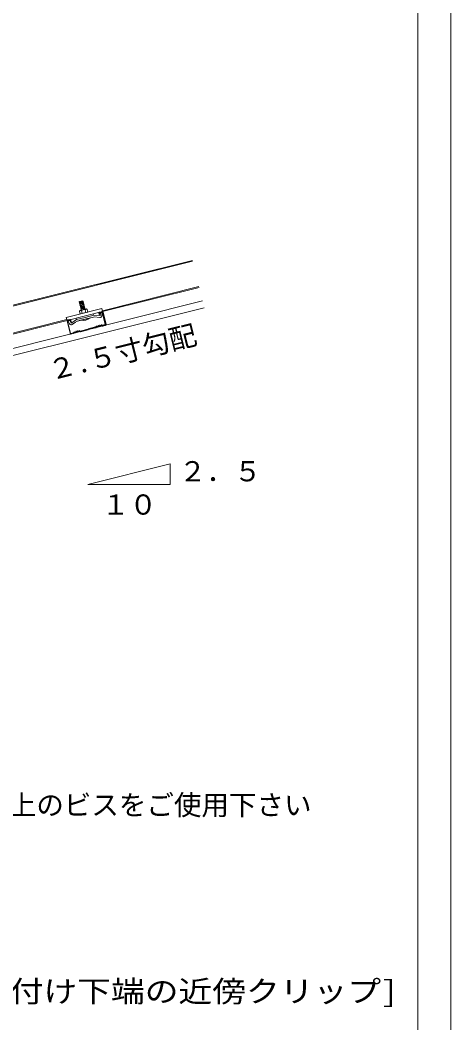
# Model space of a CAD drawing. Units: millimetres, scale not verified. Extents: x -2895 to 2955, y -2104 to 2057.
# Drawn here: x 2368 to 2955, y -106 to 1260 of the extents above; entities that cross this region are included whole.
import ezdxf
from ezdxf.enums import TextEntityAlignment as Align

# ---------------------------------------------------------------- set-up
doc = ezdxf.new("R2010")
doc.units = ezdxf.units.MM
doc.header["$LTSCALE"] = 15
for name, color, linetype, lineweight in [('3-2_野縁受け', 3, 'Continuous', 18), ('3-3_野縁', 2, 'Continuous', 25), ('3-6_文字', 7, 'Continuous', 18), ('3-8_パネル', 7, 'Continuous', 18), ('3-A_クリップ', 7, 'Continuous', 18), ('3-F', 3, 'Continuous', 18), ('F-1_中線', 7, 'Continuous', 18)]:
    doc.layers.add(name, color=color, linetype=linetype, lineweight=lineweight)
doc.styles.add('ＭＳ ゴシック', font='')
doc.styles.get('ＭＳ ゴシック').set_extended_font_data('MS Gothic')

msp = doc.modelspace()

# ---------------------------------------------------------------- linework, layer by layer
at = {"layer": '3-2_野縁受け'}
for p, q in [((2602.59, 932.68), (2320.73, 862.22)), ((2602.88, 931.52), (2321.02, 861.06)), ((2611.51, 896.98), (2479.95, 864.09)), ((2611.8, 895.82), (2480.24, 862.93)), ((2431.47, 851.97), (2329.66, 826.52)), ((2431.76, 850.81), (2329.95, 825.36))]:
    msp.add_line(p, q, dxfattribs=at)
at = {"layer": '3-3_野縁'}
for p, q in [((2476.15, 858.81), (2475.67, 860.75)), ((2476.64, 858.93), (2476.15, 860.87)), ((2476.39, 861.97), (2479.3, 862.69)), ((2476.51, 861.48), (2479.42, 862.21)), ((2484.15, 845.37), (2480.03, 861.85)), ((2480.52, 861.97), (2484.63, 845.52)), ((2432.01, 849.84), (2436.12, 833.39)), ((2436.61, 833.49), (2432.49, 849.96)), ((2435.65, 851.78), (2432.73, 851.05)), ((2435.77, 851.29), (2432.86, 850.57)), ((2436.86, 848.99), (2436.37, 850.93)), ((2437.34, 849.11), (2436.86, 851.05)), ((2436.86, 848.99), (2437.34, 849.11)), ((2476.64, 858.93), (2476.15, 858.81)), ((2437.22, 833.1), (2440.7, 833.97)), ((2437.22, 833.1), (2440.7, 833.97)), ((2440.82, 833.49), (2437.34, 832.62)), ((2440.82, 833.49), (2437.34, 832.62)), ((2441.52, 835.06), (2441.01, 834.2)), ((2441.01, 834.2), (2441.52, 835.06)), ((2441.95, 834.8), (2441.44, 833.94)), ((2441.95, 834.8), (2441.44, 833.94)), ((2448.74, 836.5), (2449.6, 835.99)), ((2449, 836.93), (2449.86, 836.41)), ((2450.24, 836.36), (2460.51, 838.93)), ((2450.36, 835.87), (2460.63, 838.44)), ((2470.78, 841.49), (2460.51, 838.93)), ((2470.9, 841.01), (2460.63, 838.44)), ((2471.6, 842.58), (2471.08, 841.72)), ((2472.03, 842.32), (2471.51, 841.46)), ((2478.82, 844.02), (2479.68, 843.5)), ((2478.82, 844.02), (2479.68, 843.5)), ((2479.08, 844.45), (2479.93, 843.93)), ((2479.93, 843.93), (2479.08, 844.45)), ((2483.79, 844.75), (2480.31, 843.88)), ((2483.79, 844.75), (2480.31, 843.88)), ((2480.43, 843.39), (2483.91, 844.26)), ((2480.43, 843.39), (2483.91, 844.26))]:
    msp.add_line(p, q, dxfattribs=at)
for centre, radius, start, end in [((2476.64, 861), 1, 104.03325, 194.03325), ((2476.64, 861), 0.5, 104.03325, 194.03325), ((2479.55, 861.72), 1, 14.03325, 104.03325), ((2479.55, 861.72), 0.5, 14.03325, 104.03325), ((2432.98, 850.08), 1, 104.03925, 194.03925), ((2432.98, 850.08), 0.5, 104.03925, 194.03925), ((2435.89, 850.81), 1, 14.03925, 104.03925), ((2435.89, 850.81), 0.5, 14.03925, 104.03925), ((2437.1, 833.59), 1, 191.51224, 284.03627), ((2437.1, 833.59), 1, 191.51224, 284.03624), ((2437.1, 833.59), 0.5, 191.51224, 284.03627), ((2437.1, 833.59), 0.5, 191.51224, 284.03624), ((2440.58, 834.46), 0.5, 284.03624, 329.03623), ((2440.58, 834.46), 0.5, 284.03624, 329.03624), ((2440.58, 834.46), 1, 284.03624, 329.03623), ((2440.58, 834.46), 1, 284.03624, 329.03624), ((2441.95, 834.8), 0.5, 60.43341, 149.03624), ((2442.85, 836.38), 1.81, 240.43341, 327.63906), ((2442.85, 836.38), 1.31, 240.43341, 327.63906), ((2444.38, 835.41), 0.5, 50.90613, 147.63906), ((2445.16, 836.38), 1.25, 230.90613, 337.16634), ((2445.16, 836.38), 0.75, 230.90613, 337.16634), ((2446.32, 835.89), 0.5, 60.43341, 157.16634), ((2446.32, 835.89), 0.5, 50.90613, 157.16634), ((2447.21, 837.47), 1.81, 240.43341, 327.63906), ((2447.21, 837.47), 1.31, 240.43341, 327.63906), ((2448.74, 836.5), 0.5, 59.03623, 147.63906), ((2450.11, 836.84), 1, 239.03624, 284.03624), ((2450.11, 836.84), 0.5, 239.03624, 284.03624), ((2470.66, 841.98), 0.5, 284.03624, 329.03624), ((2470.66, 841.98), 1, 284.03624, 329.03624), ((2472.03, 842.32), 0.5, 60.43343, 149.03626), ((2472.92, 843.9), 1.81, 240.43343, 327.63907), ((2472.92, 843.9), 1.31, 240.43343, 327.63907), ((2474.45, 842.93), 0.5, 50.90615, 157.16636), ((2474.45, 842.93), 0.5, 50.90615, 147.63907), ((2475.24, 843.9), 1.25, 230.90615, 337.16636), ((2475.24, 843.9), 0.75, 230.90615, 337.16636), ((2476.39, 843.41), 0.5, 60.43343, 157.16636), ((2477.29, 844.99), 1.81, 240.43343, 327.63907), ((2477.29, 844.99), 1.31, 240.43343, 327.63907), ((2478.82, 844.02), 0.5, 59.03624, 147.63907), ((2480.19, 844.36), 1, 239.03626, 284.03624), ((2480.19, 844.36), 1, 239.03624, 284.03624), ((2480.19, 844.36), 0.5, 239.03626, 284.03624), ((2480.19, 844.36), 0.5, 239.03626, 284.03626), ((2483.67, 845.23), 0.5, 284.03624, 16.56025), ((2483.67, 845.23), 0.5, 284.03624, 16.56025), ((2483.67, 845.23), 1, 284.03624, 16.56025), ((2483.67, 845.23), 1, 284.03624, 16.56025)]:
    msp.add_arc(centre, radius, start, end, dxfattribs=at)
at = {"layer": '3-6_文字'}
for p, q in [((2459.98, 627.55), (2572.48, 655.67)), ((2572.48, 627.55), (2572.48, 655.67)), ((2459.98, 627.55), (2572.48, 627.55))]:
    msp.add_line(p, q, dxfattribs=at)
at = {"layer": '3-8_パネル'}
for p, q in [((255.83, 287.24), (2616.41, 877.39)), ((258.14, 278.03), (2618.72, 868.17))]:
    msp.add_line(p, q, dxfattribs=at)
at = {"layer": '3-A_クリップ'}
for p, q in [((2448.08, 876.16), (2448.76, 876.49)), ((2448.32, 875.19), (2454.34, 875.82)), ((2448.32, 875.19), (2448.95, 875.75)), ((2448.56, 874.22), (2454.59, 874.85)), ((2448.56, 874.22), (2449.19, 874.78)), ((2453.13, 877.58), (2448.76, 876.49)), ((2451.68, 864.84), (2448.77, 876.46)), ((2456.04, 865.93), (2453.13, 877.58)), ((2454.34, 875.82), (2453.71, 875.26)), ((2454.59, 874.85), (2453.95, 874.29)), ((2479.21, 867.08), (2430.73, 854.96)), ((2480.25, 862.91), (2431.77, 850.79)), ((2448.77, 863.08), (2449.62, 859.68)), ((2448.8, 873.25), (2454.83, 873.88)), ((2448.8, 873.25), (2449.43, 873.81)), ((2449.22, 864.06), (2448.82, 863.72)), ((2449.22, 864.06), (2448.82, 863.72)), ((2449.05, 872.28), (2455.07, 872.91)), ((2449.05, 872.28), (2449.68, 872.84)), ((2449.29, 871.31), (2455.31, 871.94)), ((2449.29, 871.31), (2449.92, 871.87)), ((2458.23, 866.48), (2449.49, 864.29)), ((2449.53, 870.34), (2455.56, 870.97)), ((2449.53, 870.34), (2450.16, 870.9)), ((2460.29, 862.35), (2449.62, 859.68)), ((2449.77, 869.36), (2455.8, 870)), ((2449.77, 869.36), (2450.4, 869.93)), ((2449.86, 864.29), (2451.55, 864.3)), ((2449.86, 864.29), (2451.55, 864.3)), ((2450.02, 868.39), (2456.04, 869.03)), ((2450.02, 868.39), (2450.65, 868.96)), ((2450.26, 867.42), (2456.28, 868.06)), ((2450.26, 867.42), (2450.89, 867.99)), ((2450.5, 866.45), (2451.13, 867.02)), ((2450.74, 865.48), (2456.84, 866.13)), ((2450.74, 865.48), (2451.37, 866.05)), ((2451.8, 864.46), (2451.55, 864.3)), ((2451.8, 864.46), (2451.55, 864.3)), ((2451.55, 864.3), (2452.53, 860.41)), ((2454.83, 873.88), (2454.2, 873.32)), ((2455.07, 872.91), (2454.44, 872.35)), ((2455.31, 871.94), (2454.68, 871.38)), ((2455.56, 870.97), (2454.92, 870.41)), ((2455.8, 870), (2455.17, 869.44)), ((2456.04, 869.03), (2455.41, 868.47)), ((2456.28, 868.06), (2455.65, 867.5)), ((2457.9, 866.3), (2456.41, 865.5)), ((2457.9, 866.3), (2456.41, 865.5)), ((2456.41, 865.5), (2456.41, 865.49)), ((2456.41, 865.49), (2457.38, 861.62)), ((2458.59, 866.39), (2459.1, 866.28)), ((2458.59, 866.39), (2459.1, 866.28)), ((2459.44, 865.75), (2460.29, 862.35)), ((2476.94, 857), (2477.38, 861.17)), ((2476.94, 857), (2477.38, 861.17)), ((2477.38, 861.17), (2479.66, 860.93)), ((2477.38, 861.17), (2479.66, 860.93)), ((2479.21, 867.08), (2480.25, 862.91)), ((2479.24, 856.86), (2479.66, 860.93)), ((2479.3, 857.46), (2479.66, 860.93)), ((2430.73, 854.96), (2431.77, 850.79)), ((2435.41, 850.79), (2433.39, 849.68)), ((2435.38, 846.1), (2433.39, 849.68)), ((2437.44, 847.12), (2435.41, 850.79)), ((2438.55, 847.87), (2437.44, 847.12)), ((2444.82, 852.1), (2438.29, 847.7)), ((2438.69, 845.31), (2443.27, 848.41)), ((2442.61, 847.97), (2445.47, 849.9)), ((2444.35, 853.93), (2444.8, 852.1)), ((2444.82, 852.1), (2456.45, 855.01)), ((2444.82, 852.1), (2456.45, 855.01)), ((2444.82, 852.1), (2456.45, 855.01)), ((2447.33, 850.36), (2445.47, 849.9)), ((2457.01, 852.78), (2446.13, 850.06)), ((2447.81, 850.48), (2446.13, 850.06)), ((2457.01, 852.78), (2447.57, 850.42)), ((2457.01, 852.78), (2448.14, 850.56)), ((2450.22, 851.08), (2463.8, 854.48)), ((2468.09, 857.92), (2456.45, 855.01)), ((2457.01, 852.78), (2467.89, 855.5)), ((2467.63, 859.76), (2468.09, 857.92)), ((2467.89, 855.5), (2468.55, 855.67)), ((2468.09, 857.92), (2476.94, 857)), ((2476.69, 854.82), (2468.55, 855.67))]:
    msp.add_line(p, q, dxfattribs=at)
for points in [[(2448.08, 876.16), (2454.1, 876.79), (2453.47, 876.23)], [(2450.5, 866.45), (2456.53, 867.09), (2455.89, 866.53)]]:
    msp.add_lwpolyline(points, dxfattribs=at)
for centre, radius, start, end in [((2449.74, 863.32), 1, 104.03624, 194.03624), ((2449.86, 863.29), 1, 90.17603, 130.30156), ((2449.86, 863.29), 1, 90.17603, 130.30156), ((2455.44, 859.08), 6.5, 81.4164, 124.0181), ((2455.44, 859.08), 6.5, 81.4164, 124.0181), ((2458.37, 865.42), 1, 77.43419, 118.09424), ((2458.37, 865.42), 1, 77.43419, 118.09424), ((2458.47, 865.51), 1, 14.03624, 104.03624), ((2453.62, 866.36), 15.65, 257.4712, 310.60131), ((2476.95, 857.1), 2.3, 254.03626, 354.03627), ((2437.39, 847.22), 2.3, 209.03624, 309.03624)]:
    msp.add_arc(centre, radius, start, end, dxfattribs=at)
at = {"layer": '3-F'}
msp.add_line((2909.86, 1475.61), (2909.86, -1756.68), dxfattribs=at)
at = {"layer": 'F-1_中線', "color": 3}
msp.add_line((2954.86, 2056.93), (2954.86, -2068.07), dxfattribs=at)

# ---------------------------------------------------------------- texts
at = {"layer": '3-6_文字', "style": 'ＭＳ ゴシック'}
msp.add_text('２.５寸勾配', height=27.49, rotation=14.036, dxfattribs=at).set_placement((2412.6, 761.03), align=Align.BOTTOM_LEFT)
for s, p in [('２．５', (2584.23, 623.48)), ('１０', (2479.27, 578.16)), ('※総厚が3.2mmを超える場合はφ4.8×25以上のビスをご使用下さい', (1649.68, 169.01))]:
    msp.add_text(s, height=27.49, dxfattribs=at).set_placement(p, align=Align.BOTTOM_LEFT)
at = {"layer": '3-6_文字', "color": 3, "style": 'ＭＳ ゴシック', "width": 1.15}
msp.add_text('[斜め部材取り付け下端の近傍クリップ]', height=29.33, dxfattribs=at).set_placement((2054.63, -86.23), align=Align.BOTTOM_LEFT)

doc.saveas('drawing.dxf')
